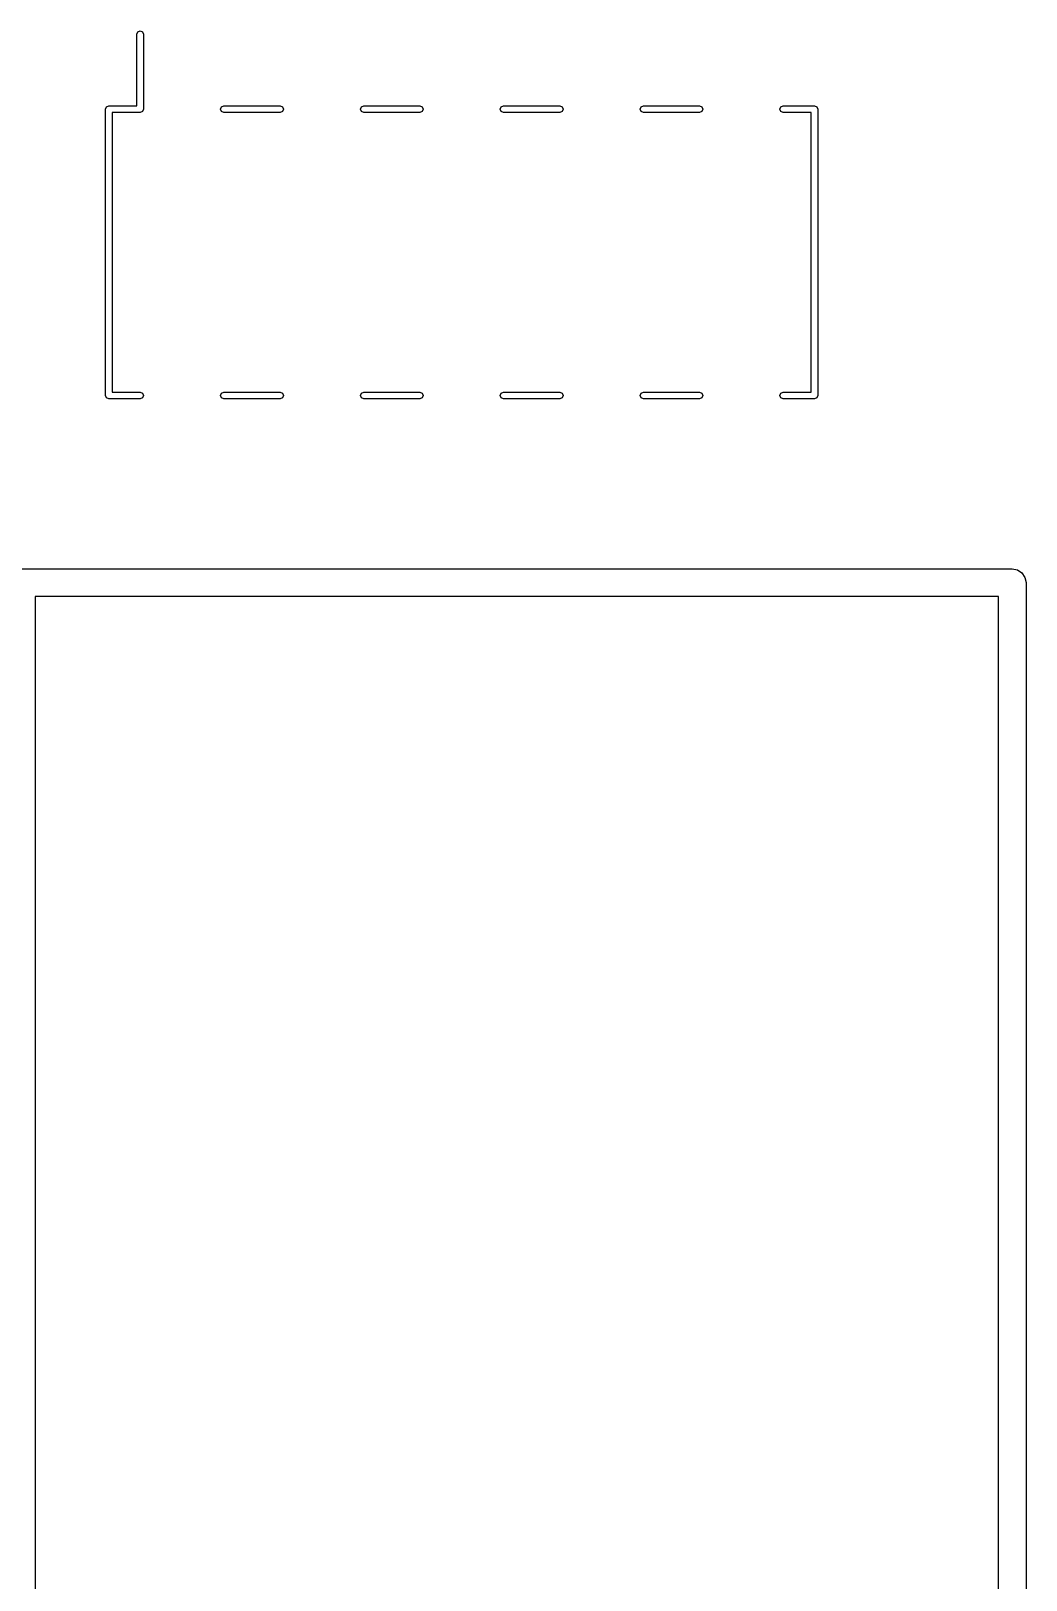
# Model space of a CAD drawing. Extents: x -3.77 to 3.77, y 0.07 to 7.77.
# Drawn here: x -1.883 to -1.171, y 1.492 to 2.599 of the extents above; entities that cross this region are included whole.
import ezdxf

# ---------------------------------------------------------------- set-up
doc = ezdxf.new("R2010")
doc.units = 0
doc.header["$MEASUREMENT"] = 0
doc.layers.add('BLACK', color=7, linetype='CONTINUOUS')

msp = doc.modelspace()

# ---------------------------------------------------------------- linework, layer by layer
at = {"layer": 'BLACK', "linetype": 'CONTINUOUS'}
for p, q in [((-1.80709, 2.59685), (-1.80639, 2.59852)), ((-1.80709, 2.54567), (-1.80709, 2.59685)), ((-1.80639, 2.59852), (-1.80472, 2.59921)), ((-1.80472, 2.59921), (-1.80305, 2.59852)), ((-1.80305, 2.59852), (-1.80236, 2.59685)), ((-1.80236, 2.59685), (-1.80236, 2.54331)), ((-1.82953, 2.54331), (-1.82884, 2.54498)), ((-1.82953, 2.33858), (-1.82953, 2.54331)), ((-1.82884, 2.54498), (-1.82717, 2.54567)), ((-1.82717, 2.54567), (-1.80709, 2.54567)), ((-1.80472, 2.54094), (-1.8248, 2.54094)), ((-1.8248, 2.54094), (-1.8248, 2.34094)), ((-1.80305, 2.54164), (-1.80472, 2.54094)), ((-1.80236, 2.54331), (-1.80305, 2.54164)), ((-1.74724, 2.54331), (-1.74655, 2.54498)), ((-1.74655, 2.54164), (-1.74724, 2.54331)), ((-1.74655, 2.54498), (-1.74488, 2.54567)), ((-1.74488, 2.54094), (-1.74655, 2.54164)), ((-1.74488, 2.54567), (-1.70472, 2.54567)), ((-1.70472, 2.54094), (-1.74488, 2.54094)), ((-1.70472, 2.54567), (-1.70305, 2.54498)), ((-1.70305, 2.54164), (-1.70472, 2.54094)), ((-1.70305, 2.54498), (-1.70236, 2.54331)), ((-1.70236, 2.54331), (-1.70305, 2.54164)), ((-1.64724, 2.54331), (-1.64655, 2.54498)), ((-1.64655, 2.54164), (-1.64724, 2.54331)), ((-1.64655, 2.54498), (-1.64488, 2.54567)), ((-1.64488, 2.54094), (-1.64655, 2.54164)), ((-1.64488, 2.54567), (-1.60472, 2.54567)), ((-1.60472, 2.54094), (-1.64488, 2.54094)), ((-1.60472, 2.54567), (-1.60305, 2.54498)), ((-1.60305, 2.54164), (-1.60472, 2.54094)), ((-1.60305, 2.54498), (-1.60236, 2.54331)), ((-1.60236, 2.54331), (-1.60305, 2.54164)), ((-1.54724, 2.54331), (-1.54655, 2.54498)), ((-1.54655, 2.54164), (-1.54724, 2.54331)), ((-1.54655, 2.54498), (-1.54488, 2.54567)), ((-1.54488, 2.54094), (-1.54655, 2.54164)), ((-1.54488, 2.54567), (-1.50472, 2.54567)), ((-1.50472, 2.54094), (-1.54488, 2.54094)), ((-1.50472, 2.54567), (-1.50305, 2.54498)), ((-1.50305, 2.54164), (-1.50472, 2.54094)), ((-1.50305, 2.54498), (-1.50236, 2.54331)), ((-1.50236, 2.54331), (-1.50305, 2.54164)), ((-1.44724, 2.54331), (-1.44655, 2.54498)), ((-1.44655, 2.54164), (-1.44724, 2.54331)), ((-1.44655, 2.54498), (-1.44488, 2.54567)), ((-1.44488, 2.54094), (-1.44655, 2.54164)), ((-1.44488, 2.54567), (-1.40472, 2.54567)), ((-1.40472, 2.54094), (-1.44488, 2.54094)), ((-1.40472, 2.54567), (-1.40305, 2.54498)), ((-1.40305, 2.54164), (-1.40472, 2.54094)), ((-1.40305, 2.54498), (-1.40236, 2.54331)), ((-1.40236, 2.54331), (-1.40305, 2.54164)), ((-1.34724, 2.54331), (-1.34655, 2.54498)), ((-1.34655, 2.54164), (-1.34724, 2.54331)), ((-1.34655, 2.54498), (-1.34488, 2.54567)), ((-1.34488, 2.54094), (-1.34655, 2.54164)), ((-1.34488, 2.54567), (-1.32244, 2.54567)), ((-1.3248, 2.54094), (-1.34488, 2.54094)), ((-1.3248, 2.34094), (-1.3248, 2.54094)), ((-1.32244, 2.54567), (-1.32077, 2.54498)), ((-1.32077, 2.54498), (-1.32008, 2.54331)), ((-1.32008, 2.54331), (-1.32008, 2.33858)), ((-1.82884, 2.33691), (-1.82953, 2.33858)), ((-1.8248, 2.34094), (-1.80472, 2.34094)), ((-1.80472, 2.34094), (-1.80305, 2.34025)), ((-1.80305, 2.34025), (-1.80236, 2.33858)), ((-1.80236, 2.33858), (-1.80305, 2.33691)), ((-1.74724, 2.33858), (-1.74655, 2.34025)), ((-1.74655, 2.33691), (-1.74724, 2.33858)), ((-1.74655, 2.34025), (-1.74488, 2.34094)), ((-1.74488, 2.34094), (-1.70472, 2.34094)), ((-1.70472, 2.34094), (-1.70305, 2.34025)), ((-1.70305, 2.34025), (-1.70236, 2.33858)), ((-1.70236, 2.33858), (-1.70305, 2.33691)), ((-1.64724, 2.33858), (-1.64655, 2.34025)), ((-1.64655, 2.33691), (-1.64724, 2.33858)), ((-1.64655, 2.34025), (-1.64488, 2.34094)), ((-1.64488, 2.34094), (-1.60472, 2.34094)), ((-1.60472, 2.34094), (-1.60305, 2.34025)), ((-1.60305, 2.34025), (-1.60236, 2.33858)), ((-1.60236, 2.33858), (-1.60305, 2.33691)), ((-1.54724, 2.33858), (-1.54655, 2.34025)), ((-1.54655, 2.33691), (-1.54724, 2.33858)), ((-1.54655, 2.34025), (-1.54488, 2.34094)), ((-1.54488, 2.34094), (-1.50472, 2.34094)), ((-1.50472, 2.34094), (-1.50305, 2.34025)), ((-1.50305, 2.34025), (-1.50236, 2.33858)), ((-1.50236, 2.33858), (-1.50305, 2.33691)), ((-1.44724, 2.33858), (-1.44655, 2.34025)), ((-1.44655, 2.33691), (-1.44724, 2.33858)), ((-1.44655, 2.34025), (-1.44488, 2.34094)), ((-1.44488, 2.34094), (-1.40472, 2.34094)), ((-1.40472, 2.34094), (-1.40305, 2.34025)), ((-1.40305, 2.34025), (-1.40236, 2.33858)), ((-1.40236, 2.33858), (-1.40305, 2.33691)), ((-1.34724, 2.33858), (-1.34655, 2.34025)), ((-1.34655, 2.33691), (-1.34724, 2.33858)), ((-1.34655, 2.34025), (-1.34488, 2.34094)), ((-1.34488, 2.34094), (-1.3248, 2.34094)), ((-1.32008, 2.33858), (-1.32077, 2.33691)), ((-1.82717, 2.33622), (-1.82884, 2.33691)), ((-1.80472, 2.33622), (-1.82717, 2.33622)), ((-1.80305, 2.33691), (-1.80472, 2.33622)), ((-1.74488, 2.33622), (-1.74655, 2.33691)), ((-1.70472, 2.33622), (-1.74488, 2.33622)), ((-1.70305, 2.33691), (-1.70472, 2.33622)), ((-1.64488, 2.33622), (-1.64655, 2.33691)), ((-1.60472, 2.33622), (-1.64488, 2.33622)), ((-1.60305, 2.33691), (-1.60472, 2.33622)), ((-1.54488, 2.33622), (-1.54655, 2.33691)), ((-1.50472, 2.33622), (-1.54488, 2.33622)), ((-1.50305, 2.33691), (-1.50472, 2.33622)), ((-1.44488, 2.33622), (-1.44655, 2.33691)), ((-1.40472, 2.33622), (-1.44488, 2.33622)), ((-1.40305, 2.33691), (-1.40472, 2.33622)), ((-1.34488, 2.33622), (-1.34655, 2.33691)), ((-1.32244, 2.33622), (-1.34488, 2.33622)), ((-1.32077, 2.33691), (-1.32244, 2.33622)), ((-2.59843, 2.21457), (-1.1811, 2.21457)), ((-1.1811, 2.21457), (-1.17734, 2.21382)), ((-1.17734, 2.21382), (-1.17414, 2.21168)), ((-1.17414, 2.21168), (-1.17201, 2.20849)), ((-1.17201, 2.20849), (-1.17126, 2.20472)), ((-1.17126, 2.20472), (-1.17126, 0.393701)), ((-1.19094, 2.19488), (-1.87992, 2.19488)), ((-1.87992, 2.19488), (-1.87992, 1.3878)), ((-1.19094, 0.403543), (-1.19094, 2.19488))]:
    msp.add_line(p, q, dxfattribs=at)

doc.saveas('drawing.dxf')
